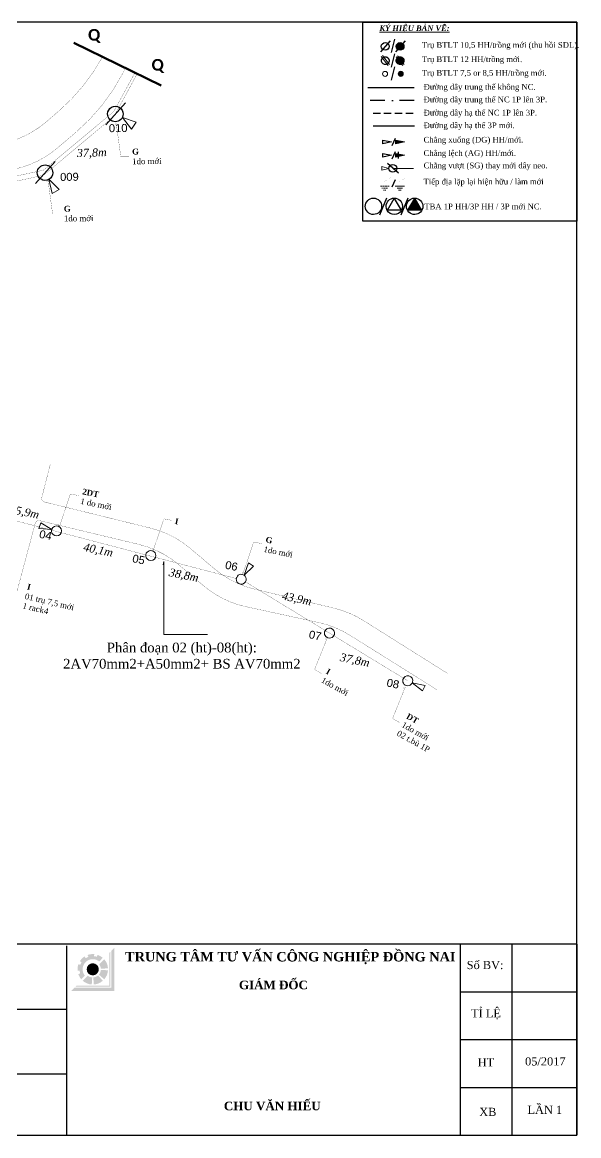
# Model space of a CAD drawing. Header units: metres. Extents: x 429925 to 893472, y 1245258 to 2552490.
# Drawn here: x 451821 to 452106, y 1260101 to 1260673 of the extents above; entities that cross this region are included whole.
import ezdxf

# ---------------------------------------------------------------- set-up
doc = ezdxf.new("R2010")
doc.units = ezdxf.units.M
doc.linetypes.add('DASHDOT', pattern=[1, 0.5, -0.25, 0, -0.25])
doc.linetypes.add('DASHED2', pattern=[0.375, 0.25, -0.125])
doc.layers.add('duong', color=2, linetype='Continuous', lineweight=15)
doc.layers.add('duong bao', color=3, linetype='Continuous', lineweight=13)
doc.layers.add('Khung ten', color=7, linetype='Continuous')
doc.layers.add('KHUNGBANVE', color=6, linetype='Continuous')
doc.styles.add('DAURAO', font='arial.ttf')
doc.styles.get("Standard").update_dxf_attribs({"font": 'arial.ttf'})
doc.styles.add('Unicode', font='times.ttf')
doc.linetypes.add('RAOKEM10', pattern='A,2.5,["x",DAURAO,S=0.75,R=0,X=0,Y=-0.252],2.5', length=5)

# ---------------------------------------------------------------- blocks, each defined once
blk = doc.blocks.new('A$C46BF4DDC')
at = {"color": 9, "linetype": 'Continuous'}
blk.add_line((9.91, 11.46), (0, 0), dxfattribs=at)
blk.add_lwpolyline([(0.89, 5.61, -1), (8.82, 5.61, -1)], format="xyb", close=True, dxfattribs=at)
blk = doc.blocks.new('A$C6542344A')
at = {"color": 9, "linetype": 'Continuous'}
for p, q in [((7.5, 9.8), (0, 1.2)), ((8.7, 8.6), (1.3, 0))]:
    blk.add_line(p, q, dxfattribs=at)
for points in [[(0.3, 4.9, -1), (8.2, 4.9, -1)], [(4.3, 1, -1), (4.3, 8.9, -1)]]:
    blk.add_lwpolyline(points, format="xyb", close=True, dxfattribs=at)
blk = doc.blocks.new('A$C16F73B65')
at = {"layer": 'duong bao', "lineweight": 50, "ltscale": 2}
blk.add_hatch(color=2, dxfattribs=at).paths.add_polyline_path([(0, 2.6, 1), (5.2, 2.6, 1)])
at = {"color": 4, "linetype": 'Continuous', "lineweight": 18}
blk.add_lwpolyline([(0, 2.6, -1), (5.2, 2.6, -1)], format="xyb", close=True, dxfattribs=at)
blk = doc.blocks.new('A$C7B825D87')
at = {"layer": 'duong bao', "color": 1, "linetype": 'DASHED2', "lineweight": 20, "ltscale": 4}
for p, q in [((1.21, 2.48), (7.13, 2.48)), ((2.41, 1.31), (5.91, 1.31)), ((3.34, 0), (4.99, 0))]:
    blk.add_line(p, q, dxfattribs=at)
at = {"layer": 'duong bao', "color": 1, "linetype": 'DASHED2', "lineweight": 20, "ltscale": 4, "const_width": 0.0325}
blk.add_lwpolyline([(0.01, 8.11), (4.17, 5.43), (4.17, 2.48)], dxfattribs=at)
blk = doc.blocks.new('A$C45A47B40')
at = {"layer": 'duong bao', "color": 1, "lineweight": 20, "ltscale": 4}
for p, q in [((1.21, 2.48), (7.13, 2.48)), ((2.41, 1.31), (5.91, 1.31)), ((3.34, 0), (4.99, 0))]:
    blk.add_line(p, q, dxfattribs=at)
at = {"layer": 'duong bao', "color": 1, "lineweight": 20, "ltscale": 4, "const_width": 0.0325}
blk.add_lwpolyline([(0.01, 8.11), (4.17, 5.43), (4.17, 2.48)], dxfattribs=at)

msp = doc.modelspace()

# ---------------------------------------------------------------- hatches: boundary and pattern name
at = {"layer": 'duong bao', "lineweight": 50, "ltscale": 2}
h = msp.add_hatch(color=256, dxfattribs=at)
edge = h.paths.add_edge_path()
edge.add_ellipse((452014.75, 1260660.37), major_axis=(1.4, 1.4), ratio=1, start_angle=364.0894, end_angle=494.9423)
edge.add_ellipse((452014.75, 1260660.37), major_axis=(1.4, 1.4), ratio=1, start_angle=134.9423, end_angle=184.0894)
edge.add_line((452013.45, 1260658.87), (452016.05, 1260661.87))
edge = h.paths.add_edge_path()
edge.add_ellipse((452014.75, 1260660.37), major_axis=(1.4, 1.4), ratio=1, start_angle=184.0894, end_angle=314.9423)
edge.add_ellipse((452014.75, 1260660.37), major_axis=(1.4, 1.4), ratio=1, start_angle=314.9423, end_angle=364.0894)
edge.add_line((452016.05, 1260661.87), (452013.45, 1260658.87))
h = msp.add_hatch(color=256, dxfattribs=at)
h.paths.add_polyline_path([(452006.76, 1260651.16, -1), (452007.54, 1260655.05, -1)], flags=17)
h.paths.add_polyline_path([(452007.54, 1260655.05, 1), (452006.76, 1260651.16, 1)], flags=17)
h = msp.add_hatch(color=256, dxfattribs=at)
edge = h.paths.add_edge_path()
edge.add_ellipse((452014.75, 1260653.05), major_axis=(1.4, 1.4), ratio=1, start_angle=364.0894, end_angle=494.9423)
edge.add_ellipse((452014.75, 1260653.05), major_axis=(1.4, 1.4), ratio=1, start_angle=134.9423, end_angle=184.0894)
edge.add_line((452013.45, 1260651.55), (452016.05, 1260654.55))
edge = h.paths.add_edge_path()
edge.add_ellipse((452014.75, 1260653.05), major_axis=(1.4, 1.4), ratio=1, start_angle=184.0894, end_angle=314.9423)
edge.add_ellipse((452014.75, 1260653.05), major_axis=(1.4, 1.4), ratio=1, start_angle=314.9423, end_angle=364.0894)
edge.add_line((452016.05, 1260654.55), (452013.45, 1260651.55))
h = msp.add_hatch(color=256, dxfattribs=at)
h.paths.add_polyline_path([(452014.36, 1260651.1, -1), (452015.14, 1260654.99, -1)], flags=17)
h.paths.add_polyline_path([(452015.14, 1260654.99, 1), (452014.36, 1260651.1, 1)], flags=17)
for points in [[(452015.14, 1260654.99, -1), (452014.36, 1260651.1, -1)], [(452017, 1260611.36), (452012.6, 1260612.3), (452012.6, 1260610.41)], [(452022.24, 1260582.22), (452018.77, 1260576.23), (452025.7, 1260576.23)]]:
    msp.add_hatch(color=256, dxfattribs=at).paths.add_polyline_path(points)
h = msp.add_hatch(color=256, dxfattribs=at)
h.paths.add_polyline_path([(452017, 1260604.52), (452013.85, 1260605.2), (452013.85, 1260603.84)])
h.paths.add_polyline_path([(452013.85, 1260603.84), (452013.85, 1260605.2), (452012.6, 1260605.47), (452012.6, 1260603.57)])
at = {"layer": 'Khung ten'}
h = msp.add_hatch(color=160, dxfattribs=at)
h.paths.add_polyline_path([(451868.17, 1260197.56), (451866.61, 1260196), (451866.61, 1260177.02), (451847.62, 1260177.02), (451846.06, 1260175.45), (451868.17, 1260175.45)])
h.paths.add_polyline_path([(451866.09, 1260195.48), (451865.57, 1260194.96), (451865.57, 1260178.06), (451848.67, 1260178.06), (451848.15, 1260177.54), (451866.09, 1260177.54)], flags=17)
for color, points in [(160, [(451862.26, 1260192.39, 0.10032), (451859.57, 1260193.93), (451859.24, 1260192.94, 0.055263), (451857.78, 1260193.25), (451857.88, 1260194.29, 0.110865), (451854.48, 1260193.87), (451854.83, 1260192.89, 0.055263), (451853.49, 1260192.23), (451852.93, 1260193.11, 0.110865), (451850.51, 1260190.69), (451851.39, 1260190.13, 0.055263), (451850.74, 1260188.79), (451849.76, 1260189.14, 0.110865), (451849.34, 1260185.74), (451850.37, 1260185.85, 0.055263), (451850.68, 1260184.38), (451849.69, 1260184.06, 0.10032), (451851.23, 1260181.36), (451853.08, 1260183.21, -0.904534), (451860.42, 1260190.54)]), (1, [(451860.24, 1260186.51, 1), (451853.99, 1260186.51, 1)])]:
    msp.add_hatch(color=color, dxfattribs=at).paths.add_polyline_path(points)
h = msp.add_hatch(color=104, dxfattribs=at)
h.paths.add_polyline_path([(451863, 1260191.66), (451860.41, 1260189.06, -0.149436), (451861.28, 1260186.79), (451864.92, 1260187.03, 0.16445)])
h.paths.add_polyline_path([(451864.92, 1260185.99), (451861.28, 1260186.23, -0.16445), (451860.26, 1260183.76), (451863, 1260181.36, 0.16445)])
h.paths.add_polyline_path([(451862.26, 1260180.62), (451859.86, 1260183.37, -0.16445), (451857.39, 1260182.35), (451857.64, 1260178.71, 0.16445)])
h.paths.add_polyline_path([(451856.6, 1260178.71), (451856.84, 1260182.35, -0.149436), (451854.56, 1260183.21), (451851.97, 1260180.62, 0.16445)])

# ---------------------------------------------------------------- linework, layer by layer
at = {"color": 7, "linetype": 'Continuous'}
for p, q in [((452011.85, 1260664.08), (452010.22, 1260657.2)), ((452011.85, 1260656.53), (452010.22, 1260649.65)), ((452011.85, 1260649.96), (452010.22, 1260643.08)), ((452010.71, 1260609.46), (452012.3, 1260613.25)), ((452010.71, 1260602.62), (452012.3, 1260606.42)), ((452013.85, 1260602.81), (452013.85, 1260606.23)), ((452013.85, 1260602.81), (452013.85, 1260606.23)), ((452010.71, 1260588.26), (452012.3, 1260592.06)), ((452004.31, 1260573.86), (452007.96, 1260582.56)), ((452015.31, 1260573.86), (452018.95, 1260582.56))]:
    msp.add_line(p, q, dxfattribs=at)
at = {"color": 1, "lineweight": 30, "ltscale": 15}
msp.add_line((452022.02, 1260639.11), (451998.19, 1260639.11), dxfattribs=at)
at = {"color": 1, "linetype": 'DASHDOT', "lineweight": 30, "ltscale": 15}
msp.add_line((452022.02, 1260632.65), (451998.19, 1260632.65), dxfattribs=at)
at = {"color": 5, "linetype": 'DASHED2', "lineweight": 30, "ltscale": 15}
msp.add_line((452000.86, 1260626.14), (452022.06, 1260626.14), dxfattribs=at)
at = {"color": 4, "linetype": 'Continuous', "lineweight": 18}
msp.add_line((451893.58, 1260358.42), (451915.89, 1260358.42), dxfattribs=at)
at = {"color": 9, "linetype": 'Continuous'}
msp.add_lwpolyline([(451292.58, 1260101.28), (452105.38, 1260101.28), (452105.38, 1260672.78), (451292.58, 1260672.78)], close=True, dxfattribs=at)
at = {"color": 7, "linetype": 'Continuous'}
for points in [[(451995.67, 1260672.78), (452105.38, 1260672.78), (452105.38, 1260570.63), (451995.67, 1260570.63)], [(452005.95, 1260612.3), (452010.35, 1260611.36), (452005.95, 1260610.41)], [(452012.6, 1260612.3), (452017, 1260611.36), (452012.6, 1260610.41)], [(452012.6, 1260612.3), (452017, 1260611.36), (452012.6, 1260610.41)], [(452005.95, 1260605.47), (452010.35, 1260604.52), (452005.95, 1260603.57)], [(452012.6, 1260605.47), (452017, 1260604.52), (452012.6, 1260603.57)], [(452012.6, 1260605.47), (452017, 1260604.52), (452012.6, 1260603.57)], [(452008.3, 1260576.23), (452011.76, 1260582.22), (452015.23, 1260576.23)], [(452018.77, 1260576.23), (452022.24, 1260582.22), (452025.7, 1260576.23)], [(452018.77, 1260576.23), (452022.24, 1260582.22), (452025.7, 1260576.23)], [(452018.77, 1260576.23), (452022.24, 1260582.22), (452025.7, 1260576.23)]]:
    msp.add_lwpolyline(points, close=True, dxfattribs=at)
at = {"color": 4, "linetype": 'Continuous', "lineweight": 18, "const_width": 0.1}
for points in [[(451400.86, 1260558.08), (451452.14, 1260635.76), (451400.86, 1260558.08, 0.442045), (451401.8, 1260554.4), (451425.16, 1260541.95, -0.034662), (451431.03, 1260538.28), (451447.54, 1260526.29, 0.029906), (451472.24, 1260509.46), (451502.55, 1260490.66, 0.268402), (451517.57, 1260490.2), (451557.67, 1260511.78, -0.046131), (451565.94, 1260515.82), (451602.37, 1260529.61, 0.053139), (451621.29, 1260539.17), (451656.4, 1260561.89, -0.035585), (451668.86, 1260568.75), (451704.62, 1260585.23, -0.055051), (451725.44, 1260592.18), (451811.14, 1260610.63, 0.125758), (451833.3, 1260621.67), (451839.59, 1260627.1, 0.090393), (451862.09, 1260655.03)], [(451500.36, 1260445.67), (451504.85, 1260466.23, -0.205526), (451508.49, 1260473.09), (451515.05, 1260473.41, 0.101178), (451529.96, 1260479.64), (451557.44, 1260496.57, -0.049146), (451566.22, 1260500.93), (451602.37, 1260514.61, 0.053139), (451621.29, 1260524.17), (451656.4, 1260546.89, -0.035585), (451668.86, 1260553.75), (451704.83, 1260570.33, -0.053875), (451725.2, 1260577.18), (451817.32, 1260597.46, 0.123352), (451839.07, 1260608.29), (451848.63, 1260616.47, 0.095763), (451872.27, 1260646.17), (451873.87, 1260649.24)], [(452039.07, 1260338.44), (451995.83, 1260365.66, 0.081897), (451980.83, 1260371.96), (451940.2, 1260381.68, -0.117398), (451919.54, 1260392.14), (451907.08, 1260402.68, 0.115721), (451886.74, 1260413.06), (451832.45, 1260426.43, -0.417222), (451830.99, 1260428.87), (451835.28, 1260445.58)], [(451793.68, 1260288.59), (451827.57, 1260415.45, -0.404023), (451829.96, 1260416.86), (451880.57, 1260404.74, -0.118401), (451901.38, 1260394.15), (451913.8, 1260383.55, 0.123592), (451935.61, 1260372.73), (451973.01, 1260364.58, -0.08657), (451988.92, 1260358.09), (452033.49, 1260330.15)]]:
    msp.add_lwpolyline(points, format="xyb", dxfattribs=at)
at = {"color": 9, "linetype": 'Continuous'}
for points in [[(452006.76, 1260651.16, -1), (452007.54, 1260655.05, -1)], [(452009.1, 1260652.72, -1), (452005.2, 1260653.49, -1)], [(452014.36, 1260651.1, -1), (452015.14, 1260654.99, -1)], [(452016.7, 1260652.66, -1), (452012.8, 1260653.43, -1)]]:
    msp.add_lwpolyline(points, format="xyb", close=True, dxfattribs=at)
at = {"color": 1, "lineweight": 30, "ltscale": 15, "const_width": 0.1}
msp.add_lwpolyline([(451511.89, 1260465.24), (451563.32, 1260494.92), (451615.08, 1260513.51), (451666.24, 1260546.74), (451716.73, 1260570.95), (451780.06, 1260585.58), (451831.85, 1260596.86), (451867.92, 1260626.98), (451878.76, 1260646.84)], dxfattribs=at)
at = {"color": 5, "linetype": 'DASHED2', "lineweight": 30, "ltscale": 15, "const_width": 0.1}
for points in [[(451563.32, 1260492.3), (451615.08, 1260510.88), (451666.24, 1260544.12), (451716.73, 1260568.33), (451780.06, 1260582.96), (451831.85, 1260594.23), (451867.92, 1260624.36), (451879.89, 1260646.28)], [(451716.1, 1260366.23), (451730.1, 1260363.12), (451784.77, 1260351), (451794.72, 1260385.6), (451804.68, 1260420.19), (451838.53, 1260411.32), (451886.9, 1260398.64), (451930.84, 1260387.13)], [(451935.49, 1260385.41), (451978.53, 1260359.15), (452018.65, 1260334.67)]]:
    msp.add_lwpolyline(points, dxfattribs=at)
at = {"color": 4, "linetype": 'Continuous', "lineweight": 18}
for points in [[(452005.74, 1260646.28, -1), (452008.32, 1260646.28, -1)], [(451835.92, 1260411.51, -1), (451841.07, 1260411.7, -1)], [(451884.28, 1260398.83, -1), (451889.44, 1260399.03, -1)], [(451930.74, 1260387.12, -1), (451935.85, 1260386.4, -1)], [(451976.04, 1260359.8, -1), (451981.03, 1260358.5, -1)], [(452016.16, 1260335.32, -1), (452021.15, 1260334.02, -1)]]:
    msp.add_lwpolyline(points, format="xyb", close=True, dxfattribs=at)
for points in [[(451872.31, 1260623.8), (451879.36, 1260621.48), (451877, 1260617.9)], [(452009.04, 1260597.75), (452005.31, 1260596.76), (452005.31, 1260598.75)], [(451834.65, 1260592.2), (451839.92, 1260586.96), (451836.21, 1260584.82)]]:
    msp.add_lwpolyline(points, close=True, dxfattribs=at)
at = {"color": 7, "linetype": 'Continuous'}
for points in [[(451996.9, 1260578.26, -1), (452005.29, 1260578.29, -1)], [(452007.55, 1260578.26, -1), (452015.94, 1260578.29, -1)], [(452018.02, 1260578.26, -1), (452026.42, 1260578.29, -1)], [(452018.02, 1260578.26, -1), (452026.42, 1260578.29, -1)], [(452018.02, 1260578.26, -1), (452026.42, 1260578.29, -1)]]:
    msp.add_lwpolyline(points, format="xyb", close=True, dxfattribs=at)
at = {"color": 4, "linetype": 'Continuous', "lineweight": 18}
for points in [[(451836.18, 1260412.29), (451830.48, 1260415.76), (451829.53, 1260412.93), (451836.18, 1260412.29)], [(451893.58, 1260395.88), (451893.16, 1260394.24), (451893.58, 1260395.88), (451893.58, 1260358.42)], [(451934.72, 1260388.91), (451939.55, 1260393.51), (451937.06, 1260395.16), (451934.72, 1260388.91)], [(452020.99, 1260333.57), (452026.26, 1260329.47), (452027.52, 1260332.18), (452020.99, 1260333.57)]]:
    msp.add_lwpolyline(points, dxfattribs=at)
at = {"layer": 'duong bao', "lineweight": 50, "ltscale": 2}
msp.add_line((451847.47, 1260662.21), (451892.16, 1260640.25), dxfattribs=at)
at = {"layer": 'duong bao', "color": 6, "linetype": 'RAOKEM10', "lineweight": 30, "ltscale": 2}
msp.add_line((452000.86, 1260619.64), (452022.06, 1260619.64), dxfattribs=at)
at = {"layer": 'duong bao', "lineweight": 18, "ltscale": 2}
msp.add_line((452021.67, 1260597.7), (452011.08, 1260597.7), dxfattribs=at)
at = {"layer": 'duong bao', "color": 4, "lineweight": 15, "ltscale": 2, "const_width": 0.1}
for points in [[(451868.45, 1260620.05), (451869.13, 1260621.07), (451871.49, 1260603.84), (451875.71, 1260603.82)], [(451833.47, 1260590.7), (451834.15, 1260591.72), (451836.51, 1260574.49), (451840.72, 1260574.47)], [(451839.61, 1260415.21), (451840.08, 1260414.08), (451845.66, 1260430.56), (451849.8, 1260429.78)], [(451887.58, 1260402.46), (451888.05, 1260401.33), (451893.62, 1260417.8), (451897.77, 1260417.02)], [(451933.58, 1260390.55), (451934.06, 1260389.42), (451939.63, 1260405.89), (451943.77, 1260405.11)], [(451976.28, 1260356.04), (451977.38, 1260356.58), (451970.87, 1260340.45), (451974.53, 1260338.35)], [(452016.29, 1260330.87), (452017.39, 1260331.42), (452010.88, 1260315.29), (452014.53, 1260313.18)]]:
    msp.add_lwpolyline(points, dxfattribs=at)
at = {"layer": 'KHUNGBANVE', "color": 2}
for p, q in [((452105.38, 1260199.44), (451292.58, 1260199.44)), ((451843.8, 1260101.28), (451843.8, 1260198.62)), ((452045.73, 1260101.06), (452045.73, 1260199.44)), ((452072.24, 1260101.06), (452072.24, 1260199.44)), ((452105.38, 1260199.44), (452105.38, 1260101.28)), ((452105.38, 1260174.84), (452045.73, 1260174.84)), ((451843.8, 1260165.8), (451675.37, 1260165.8)), ((452105.38, 1260150.25), (452045.73, 1260150.25)), ((451843.8, 1260132.73), (451675.37, 1260132.73)), ((452105.38, 1260125.65), (452045.73, 1260125.65)), ((451292.58, 1260101.28), (452105.38, 1260101.28))]:
    msp.add_line(p, q, dxfattribs=at)

# ---------------------------------------------------------------- block references
at = {"color": 4, "linetype": 'Continuous', "lineweight": 18, "yscale": 0.5, "zscale": 0.5}
for p, xscale, rotation in [((452004.67, 1260657.57), 0.5000000000041764, 359.9423113320694), ((452012.32, 1260657.57), 0.5000000000041764, 359.9423113320694), ((452008.21, 1260600.18), 0.5000000000211088, 269.9863334116617)]:
    msp.add_blockref('A$C46BF4DDC', p, dxfattribs=dict(at, xscale=xscale, rotation=rotation))
at = {"color": 4, "linetype": 'Continuous', "lineweight": 18, "rotation": 359.190150887879}
for p in [(451863.78, 1260620.15), (451827.71, 1260590.02)]:
    msp.add_blockref('A$C46BF4DDC', p, dxfattribs=at)
at = {"layer": 'duong bao', "lineweight": 50, "ltscale": 2, "xscale": 0.4999999999677948, "yscale": 0.5, "zscale": 0.5, "rotation": 78.73382310779768}
for p in [(452009.15, 1260650.53), (452016.75, 1260650.47)]:
    msp.add_blockref('A$C6542344A', p, dxfattribs=at)
at = {"layer": 'duong bao', "lineweight": 50, "ltscale": 2}
for name, p, xscale, yscale, zscale in [('A$C16F73B65', (452013.77, 1260644.99), 0.5, 0.5, 0.5), ('A$C7B825D87', (452010.13, 1260586.61), -0.8000000000029104, 0.7999999999883585, 0.8), ('A$C45A47B40', (452017.89, 1260586.63), -0.8000000000029104, 0.7999999999883585, 0.8)]:
    msp.add_blockref(name, p, dxfattribs=dict(at, xscale=xscale, yscale=yscale, zscale=zscale))

# ---------------------------------------------------------------- texts
at = {"color": 4, "linetype": 'Continuous', "lineweight": 18, "attachment_point": 5}
for s, insert, char_height, width in [('\\C7;\\fTimes New Roman|b1|i1|;\\H2.8669647164643;\\LKÝ HIỆU BẢN VẼ\\l\\L:\\l', (452022.13, 1260669.31), 2.867, 49.2057), ('{\\fCalibri|b1|i0|c0|p34;\\C7;Q}', (451857.82, 1260665.76), 6, 21.59), ('{\\fCalibri|b1|i0|c0|p34;\\C7;Q}', (451890.4, 1260650.35), 6, 21.59), ('{\\fTimes New Roman|b0|i0|c0|p18;\\C7;Phân đoạn 02 (ht)-08(ht):\\P2AV70mm2+A50mm2+ BS AV70mm2}', (451902.79, 1260347.52), 5, 159.6171)]:
    msp.add_mtext(s, dxfattribs=dict(at, insert=insert, char_height=char_height, width=width))
at = {"char_height": 2.9352, "attachment_point": 4}
for s, insert, width in [('{\\fTimes New Roman|b0|i0|c0|p18;\\C7;Trụ BTLT 10,5 HH/trồng mới (thu hồi SDL).}', (452025.86, 1260660.65), 78.7288), ('{\\fTimes New Roman|b0|i0|c0|p18;\\C7;Trụ BTLT 12 HH/trồng mới.}', (452025.86, 1260653.32), 78.7288), ('{\\fTimes New Roman|b0|i0|c0|p18;\\C7;Trụ BTLT 7,5 or 8,5 HH/trồng mới.}', (452025.86, 1260646.29), 78.7288), ('{\\fTimes New Roman|b0|i0|c0|p18;\\H1x;\\C7;Đường dây trung thế không NC.}', (452026.8, 1260639.11), 60.7348), ('{\\fTimes New Roman|b0|i0|c0|p18;\\C7;Đường dây trung thế NC 1P lên 3P.}', (452026.8, 1260632.65), 65.0554), ('{\\fTimes New Roman|b0|i0|c0|p18;\\C7;Đường dây hạ thế NC 1P lên 3P.}', (452026.8, 1260625.89), 69.8685), ('{\\fTimes New Roman|b0|i0|c0|p18;\\C7;Đường dây hạ thế 3P mới.}', (452026.8, 1260619.39), 69.8685), ('{\\fTimes New Roman|b0|i0|c0|p18;\\C7;Chằng xuống (DG) HH/mới.}', (452026.8, 1260611.99), 67.094), ('{\\fTimes New Roman|b0|i0|c0|p18;\\C7;Chằng lệch (AG) HH/mới.}', (452026.8, 1260605.15), 67.094), ('{\\fTimes New Roman|b0|i0|c0|p18;\\C7;Chằng vượt (SG) thay mới dây neo.}', (452026.8, 1260598.78), 67.094), ('{\\fTimes New Roman|b0|i0|c0|p18;\\C7;Tiếp địa lặp lại hiện hữu / làm mới}', (452026.77, 1260590.48), 67.094), ('{\\fTimes New Roman|b0|i0|c0|p18;\\C7;TBA 1P HH/3P HH / 3P mới NC.}', (452027.16, 1260578.18), 74)]:
    msp.add_mtext(s, dxfattribs=dict(at, insert=insert, width=width))
at = {"color": 4, "linetype": 'Continuous', "lineweight": 18}
for s, insert, char_height, width, attachment_point, rotation in [('{\\fArial|b0|i0|c161|p34;\\C7;0\\fArial|b0|i0|c163|p34;10}', (451870.15, 1260618.42), 4.1093, 12.7, 5, 0.8104), ('{\\fTimes New Roman|b0|i1|c0|p18;\\C7;37,8m}', (451856.61, 1260605.38), 4.1093, 22.225, 5, 1.9117), ('{\\fTimes New Roman|b1|i0|c0|p18;\\C7;G\\P\\fTimes New Roman|b0|i0|c0|p18;1do mới}', (451877.28, 1260603.85), 3, 22.225, 4, 0.6077), ('{\\fArial|b0|i0|c161|p34;\\C7;00\\fArial|b0|i0|c163|p34;9}', (451845.14, 1260593.38), 4.1093, 12.7, 5, 0.8104), ('{\\fTimes New Roman|b1|i0|c0|p18;\\C7;G\\P\\fTimes New Roman|b0|i0|c0|p18;1do mới}', (451842.3, 1260574.51), 3, 22.225, 4, 0.6077), ('{\\fTimes New Roman|b1|i0|c0|p18;\\C7;2DT\\P\\fTimes New Roman|b0|i0|c0|p18;1 do mới}', (451851.34, 1260429.45), 3, 22.225, 4, 348.5018), ('{\\fTimes New Roman|b0|i1|c0|p18;\\C7;25,9m}', (451821.93, 1260420.93), 4.1093, 22.225, 5, 348.3527), ('{\\fTimes New Roman|b1|i0|c0|p18;\\C7;I}', (451899.31, 1260416.69), 3, 22.225, 4, 348.5018), ('{\\fArial|b0|i0|c161|p34;\\C7;0\\fArial|b0|i0|c163|p34;4}', (451832.9, 1260409.49), 4.1093, 22.225, 5, 348.3527), ('{\\fTimes New Roman|b1|i0|c0|p18;\\C7;G\\P\\fTimes New Roman|b0|i0|c0|p18;1do mới}', (451945.32, 1260404.78), 3, 22.225, 4, 348.5018), ('{\\fTimes New Roman|b0|i1|c0|p18;\\C7;40,1m}', (451859.83, 1260401.44), 4.1093, 22.225, 5, 348.3527), ('{\\fArial|b0|i0|c161|p34;\\C7;0\\fArial|b0|i0|c163|p34;5}', (451880.65, 1260396.96), 4.1093, 22.225, 5, 348.3527), ('{\\fTimes New Roman|b0|i1|c0|p18;\\C7;38,8m}', (451903.73, 1260388.5), 4.1093, 22.225, 5, 348.3527), ('{\\fArial|b0|i0|c161|p34;\\C7;0\\fArial|b0|i0|c163|p34;6}', (451928.26, 1260393.64), 4.1093, 22.225, 5, 348.3527), ('{\\fTimes New Roman|b1|i0|c0|p18;\\C7;I\\P\\fTimes New Roman|b0|i0|c0|p18;01 trụ 7,5 mới\\P1 rack4}', (451822.38, 1260378.2), 3, 30.108, 4, 346.5284), ('{\\fTimes New Roman|b0|i1|c0|p18;\\C7;43,9m}', (451961.69, 1260376.41), 4.1093, 22.225, 5, 348.3527), ('{\\fArial|b0|i0|c161|p34;\\C7;0\\fArial|b0|i0|c163|p34;7}', (451971.18, 1260357.96), 4.1093, 22.225, 5, 348.3527), ('{\\fTimes New Roman|b0|i1|c0|p18;\\C7;37,8m}', (451991.47, 1260344.89), 4.1093, 22.225, 5, 348.3527), ('{\\fTimes New Roman|b1|i0|c0|p18;\\C7;I\\P\\fTimes New Roman|b0|i0|c0|p18;1do mới}', (451975.91, 1260337.59), 3, 22.225, 4, 330.8484), ('{\\fArial|b0|i0|c161|p34;\\C7;0\\fArial|b0|i0|c163|p34;8}', (452011.09, 1260333.18), 4.1093, 22.225, 5, 348.3527), ('{\\fTimes New Roman|b1|i0|c0|p18;\\C7;DT\\P\\fTimes New Roman|b0|i0|c0|p18;1do mới\\P02 t.bù 1P}', (452015.92, 1260312.43), 3, 22.225, 4, 330.8484)]:
    msp.add_mtext(s, dxfattribs=dict(at, insert=insert, char_height=char_height, width=width, attachment_point=attachment_point, rotation=rotation))
at = {"layer": 'duong', "width": 338.0455, "attachment_point": 2, "style": 'Unicode'}
for s, insert, char_height in [('{\\fTimes New Roman|b1|i0|c0|p18;TRUNG TÂM TƯ VẤN CÔNG NGHIỆP ĐỒNG NAI}', (451958.44, 1260195.41), 4.8561), ('Số BV:', (452058.33, 1260190.81), 4.194), ('{\\fTimes New Roman|b1|i0|c0|p18;GIÁM ĐỐC}', (451949.77, 1260180.68), 4.4146), ('TỈ LỆ', (452058.79, 1260166.02), 4.194), ('HT', (452058.77, 1260140.85), 4.194), ('05/2017', (452089.23, 1260141.34), 4.194), ('{\\fTimes New Roman|b1|i0|c0|p18;CHU VĂN HIẾU}', (451949.18, 1260118.54), 4.4146), ('LẦN 1', (452088.96, 1260116.46), 4.194), ('XB', (452059.74, 1260115.4), 4.194)]:
    msp.add_mtext(s, dxfattribs=dict(at, insert=insert, char_height=char_height))

doc.saveas('drawing.dxf')
